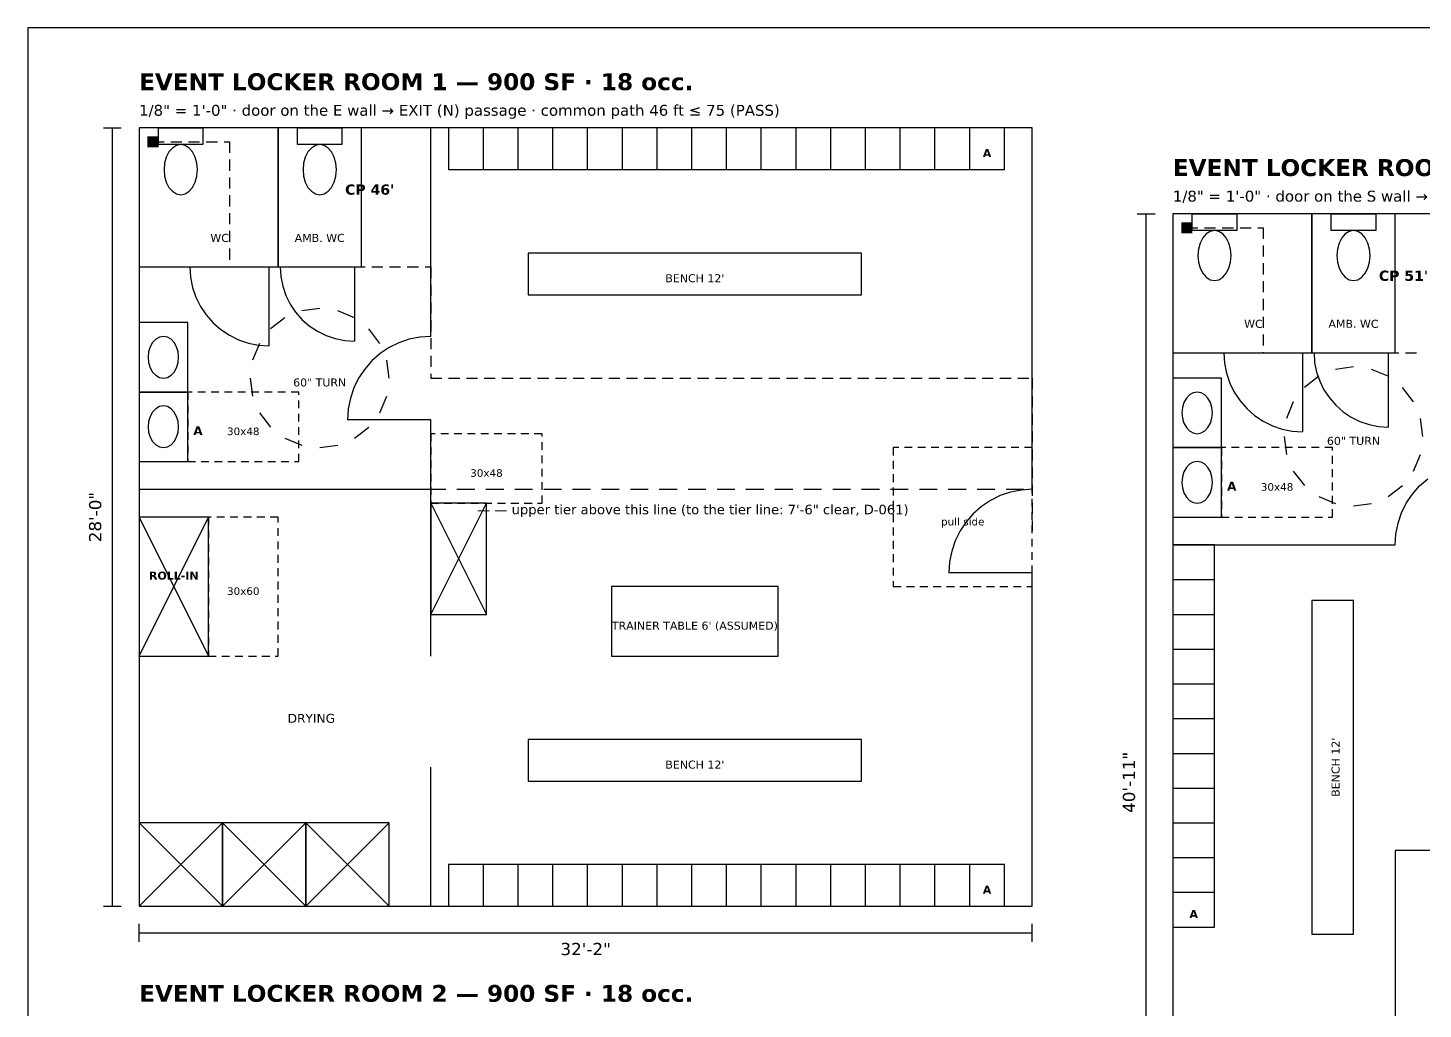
# Model space of a CAD drawing. Header units: inches. Extents: x 0.5 to 16.5, y 0.5 to 10.5.
# Drawn here: x 0.5 to 6.78, y 6.09 to 10.5 of the extents above; entities that cross this region are included whole.
import ezdxf
from ezdxf.enums import TextEntityAlignment as Align

# ---------------------------------------------------------------- set-up
doc = ezdxf.new("R2010")
doc.units = ezdxf.units.IN
doc.header["$MEASUREMENT"] = 0
for name, color, linetype in [('A-ANNO-DIMS', 7, 'Continuous'), ('A-ANNO-TEXT', 7, 'Continuous'), ('A-CLER-ADA', 7, 'Continuous'), ('A-DOOR', 7, 'Continuous'), ('A-WALL', 7, 'Continuous'), ('A-WALL-PRTN', 7, 'Continuous'), ('G-ANNO-TTLB', 7, 'Continuous'), ('LS-CPTH', 7, 'Continuous'), ('P-FIXT', 7, 'Continuous')]:
    doc.layers.add(name, color=color, linetype=linetype)
doc.styles.add('KS-BOLD', font='DejaVuSans-Bold.ttf')
doc.styles.add('KS-REG', font='DejaVuSans.ttf')

msp = doc.modelspace()

# ---------------------------------------------------------------- hatches: boundary and pattern name
at = {"layer": 'LS-CPTH', "true_color": 0x000000}
for points in [[(1.0375, 9.9625), (1.0875, 9.9625), (1.0875, 10.0125), (1.0375, 10.0125)], [(5.6875, 9.5762), (5.7375, 9.5762), (5.7375, 9.6263), (5.6875, 9.6263)]]:
    msp.add_hatch(color=7, dxfattribs=at).paths.add_polyline_path(points)

# ---------------------------------------------------------------- linework, layer by layer
at = {"layer": 'A-ANNO-DIMS'}
for p, q in [((0.84, 10.05), (0.92, 10.05)), ((0.88, 6.55), (0.88, 10.05)), ((5.49, 9.6638), (5.57, 9.6638)), ((5.53, 4.55), (5.53, 9.6638)), ((0.84, 6.55), (0.92, 6.55)), ((1, 6.39), (1, 6.47)), ((5.0175, 6.39), (5.0175, 6.47)), ((1, 6.43), (5.0175, 6.43))]:
    msp.add_line(p, q, dxfattribs=at)
at = {"layer": 'A-ANNO-TEXT'}
for p, q in [((1, 8.425), (1.08, 8.425)), ((1.13, 8.425), (1.21, 8.425)), ((1.26, 8.425), (1.34, 8.425)), ((1.39, 8.425), (1.47, 8.425)), ((1.52, 8.425), (1.6, 8.425)), ((1.65, 8.425), (1.73, 8.425)), ((1.78, 8.425), (1.86, 8.425)), ((1.91, 8.425), (1.99, 8.425)), ((2.04, 8.425), (2.12, 8.425)), ((2.17, 8.425), (2.25, 8.425)), ((2.3, 8.425), (2.38, 8.425)), ((2.43, 8.425), (2.51, 8.425)), ((2.56, 8.425), (2.64, 8.425)), ((2.69, 8.425), (2.77, 8.425)), ((2.82, 8.425), (2.9, 8.425)), ((2.95, 8.425), (3.03, 8.425)), ((3.08, 8.425), (3.16, 8.425)), ((3.21, 8.425), (3.29, 8.425)), ((3.34, 8.425), (3.42, 8.425)), ((3.47, 8.425), (3.55, 8.425)), ((3.6, 8.425), (3.68, 8.425)), ((3.73, 8.425), (3.81, 8.425)), ((3.86, 8.425), (3.94, 8.425)), ((3.99, 8.425), (4.07, 8.425)), ((4.12, 8.425), (4.2, 8.425)), ((4.25, 8.425), (4.33, 8.425)), ((4.38, 8.425), (4.46, 8.425)), ((4.51, 8.425), (4.59, 8.425)), ((4.64, 8.425), (4.72, 8.425)), ((4.77, 8.425), (4.85, 8.425)), ((4.9, 8.425), (4.98, 8.425))]:
    msp.add_line(p, q, dxfattribs=at)
at = {"layer": 'A-CLER-ADA'}
for p, q in [((1.8125, 9.2375), (1.7316, 9.2269)), ((1.9688, 9.1956), (1.8934, 9.2269)), ((1.6562, 9.1956), (1.5915, 9.146)), ((2.0831, 9.0813), (2.0335, 9.146)), ((1.5419, 9.0813), (1.5106, 9.0059)), ((2.125, 8.925), (2.1144, 9.0059)), ((6.4625, 8.975), (6.3816, 8.9644)), ((1.5, 8.925), (1.5106, 8.8441)), ((6.3063, 8.9331), (6.2415, 8.8835)), ((6.6188, 8.9331), (6.5434, 8.9644)), ((1.2387, 8.8625), (1.2188, 8.8625)), ((1.2188, 8.8625), (1.2188, 8.8275)), ((1.2987, 8.8625), (1.2637, 8.8625)), ((1.3587, 8.8625), (1.3237, 8.8625)), ((1.4187, 8.8625), (1.3838, 8.8625)), ((1.4788, 8.8625), (1.4438, 8.8625)), ((1.5388, 8.8625), (1.5037, 8.8625)), ((1.5987, 8.8625), (1.5637, 8.8625)), ((1.6587, 8.8625), (1.6238, 8.8625)), ((1.7188, 8.8625), (1.6838, 8.8625)), ((1.7188, 8.85), (1.7188, 8.8625)), ((6.7331, 8.8187), (6.6835, 8.8835)), ((1.2188, 8.8025), (1.2188, 8.7675)), ((1.7188, 8.79), (1.7188, 8.825)), ((2.0831, 8.7688), (2.1144, 8.8441)), ((6.1919, 8.8187), (6.1606, 8.7434)), ((1.2188, 8.7425), (1.2188, 8.7075)), ((1.5419, 8.7688), (1.5915, 8.704)), ((1.7188, 8.73), (1.7188, 8.765)), ((6.775, 8.6625), (6.7644, 8.7434)), ((1.2188, 8.6825), (1.2188, 8.6475)), ((1.7188, 8.67), (1.7188, 8.705)), ((1.9688, 8.6544), (2.0335, 8.704)), ((2.3325, 8.675), (2.3125, 8.675)), ((2.3125, 8.675), (2.3125, 8.64)), ((2.3925, 8.675), (2.3575, 8.675)), ((2.4525, 8.675), (2.4175, 8.675)), ((2.5125, 8.675), (2.4775, 8.675)), ((2.5725, 8.675), (2.5375, 8.675)), ((2.6325, 8.675), (2.5975, 8.675)), ((2.6925, 8.675), (2.6575, 8.675)), ((2.7525, 8.675), (2.7175, 8.675)), ((2.8125, 8.675), (2.7775, 8.675)), ((2.8125, 8.6625), (2.8125, 8.675)), ((6.15, 8.6625), (6.1606, 8.5816)), ((1.2188, 8.6225), (1.2188, 8.5875)), ((1.6562, 8.6544), (1.7316, 8.6231)), ((1.7188, 8.61), (1.7188, 8.645)), ((1.8125, 8.6125), (1.8934, 8.6231)), ((2.3125, 8.615), (2.3125, 8.58)), ((2.8125, 8.6025), (2.8125, 8.6375)), ((4.4175, 8.6125), (4.3925, 8.6125)), ((4.3925, 8.6125), (4.3925, 8.5775)), ((4.4775, 8.6125), (4.4425, 8.6125)), ((4.5375, 8.6125), (4.5025, 8.6125)), ((4.5975, 8.6125), (4.5625, 8.6125)), ((4.6575, 8.6125), (4.6225, 8.6125)), ((4.7175, 8.6125), (4.6825, 8.6125)), ((4.7775, 8.6125), (4.7425, 8.6125)), ((4.8375, 8.6125), (4.8025, 8.6125)), ((4.8975, 8.6125), (4.8625, 8.6125)), ((4.9575, 8.6125), (4.9225, 8.6125)), ((5.0175, 8.6125), (4.9825, 8.6125)), ((5.0175, 8.5875), (5.0175, 8.6125)), ((5.8887, 8.6125), (5.8688, 8.6125)), ((5.8688, 8.6125), (5.8688, 8.5775)), ((5.9488, 8.6125), (5.9138, 8.6125)), ((6.0088, 8.6125), (5.9737, 8.6125)), ((6.0688, 8.6125), (6.0338, 8.6125)), ((6.1288, 8.6125), (6.0938, 8.6125)), ((6.1888, 8.6125), (6.1538, 8.6125)), ((6.2488, 8.6125), (6.2138, 8.6125)), ((6.3088, 8.6125), (6.2738, 8.6125)), ((6.3688, 8.6125), (6.3338, 8.6125)), ((6.3688, 8.6), (6.3688, 8.6125)), ((1.2188, 8.5625), (1.2188, 8.55)), ((1.2188, 8.55), (1.2537, 8.55)), ((1.2788, 8.55), (1.3137, 8.55)), ((1.3388, 8.55), (1.3738, 8.55)), ((1.3987, 8.55), (1.4338, 8.55)), ((1.4587, 8.55), (1.4937, 8.55)), ((1.5188, 8.55), (1.5537, 8.55)), ((1.5788, 8.55), (1.6138, 8.55)), ((1.6388, 8.55), (1.6738, 8.55)), ((1.6988, 8.55), (1.7188, 8.55)), ((1.7188, 8.55), (1.7188, 8.585)), ((2.3125, 8.555), (2.3125, 8.52)), ((2.8125, 8.5425), (2.8125, 8.5775)), ((4.3925, 8.5525), (4.3925, 8.5175)), ((5.0175, 8.5275), (5.0175, 8.5625)), ((5.8688, 8.5525), (5.8688, 8.5175)), ((6.3688, 8.54), (6.3688, 8.575)), ((6.7331, 8.5062), (6.7644, 8.5816)), ((2.3125, 8.495), (2.3125, 8.46)), ((2.8125, 8.4825), (2.8125, 8.5175)), ((4.3925, 8.4925), (4.3925, 8.4575)), ((5.0175, 8.4675), (5.0175, 8.5025)), ((5.8688, 8.4925), (5.8688, 8.4575)), ((6.1919, 8.5062), (6.2415, 8.4415)), ((6.3688, 8.48), (6.3688, 8.515)), ((2.3125, 8.435), (2.3125, 8.4)), ((2.8125, 8.4225), (2.8125, 8.4575)), ((4.3925, 8.4325), (4.3925, 8.3975)), ((5.0175, 8.4075), (5.0175, 8.4425)), ((5.8688, 8.4325), (5.8688, 8.3975)), ((6.3688, 8.42), (6.3688, 8.455)), ((6.6188, 8.3919), (6.6835, 8.4415)), ((2.3125, 8.375), (2.3125, 8.3625)), ((2.3125, 8.3625), (2.3475, 8.3625)), ((2.3725, 8.3625), (2.4075, 8.3625)), ((2.4325, 8.3625), (2.4675, 8.3625)), ((2.4925, 8.3625), (2.5275, 8.3625)), ((2.5525, 8.3625), (2.5875, 8.3625)), ((2.6125, 8.3625), (2.6475, 8.3625)), ((2.6725, 8.3625), (2.7075, 8.3625)), ((2.7325, 8.3625), (2.7675, 8.3625)), ((2.7925, 8.3625), (2.8125, 8.3625)), ((2.8125, 8.3625), (2.8125, 8.3975)), ((4.3925, 8.3725), (4.3925, 8.3375)), ((5.0175, 8.3475), (5.0175, 8.3825)), ((5.8688, 8.3725), (5.8688, 8.3375)), ((6.3063, 8.3919), (6.3816, 8.3606)), ((6.3688, 8.36), (6.3688, 8.395)), ((6.4625, 8.35), (6.5434, 8.3606)), ((1.325, 8.3), (1.3125, 8.3)), ((1.3125, 8.3), (1.3125, 8.265)), ((1.385, 8.3), (1.35, 8.3)), ((1.445, 8.3), (1.41, 8.3)), ((1.505, 8.3), (1.47, 8.3)), ((1.565, 8.3), (1.53, 8.3)), ((1.625, 8.3), (1.59, 8.3)), ((1.625, 8.275), (1.625, 8.3)), ((4.3925, 8.3125), (4.3925, 8.2775)), ((5.0175, 8.2875), (5.0175, 8.3225)), ((5.8688, 8.3125), (5.8688, 8.3)), ((5.8688, 8.3), (5.9038, 8.3)), ((5.9287, 8.3), (5.9638, 8.3)), ((5.9888, 8.3), (6.0238, 8.3)), ((6.0488, 8.3), (6.0838, 8.3)), ((6.1088, 8.3), (6.1438, 8.3)), ((6.1688, 8.3), (6.2038, 8.3)), ((6.2288, 8.3), (6.2638, 8.3)), ((6.2888, 8.3), (6.3238, 8.3)), ((6.3488, 8.3), (6.3688, 8.3)), ((6.3688, 8.3), (6.3688, 8.335)), ((1.3125, 8.24), (1.3125, 8.205)), ((1.625, 8.215), (1.625, 8.25)), ((4.3925, 8.2525), (4.3925, 8.2175)), ((5.0175, 8.2275), (5.0175, 8.2625)), ((1.3125, 8.18), (1.3125, 8.145)), ((1.625, 8.155), (1.625, 8.19)), ((4.3925, 8.1925), (4.3925, 8.1575)), ((5.0175, 8.1675), (5.0175, 8.2025)), ((1.3125, 8.12), (1.3125, 8.085)), ((1.625, 8.095), (1.625, 8.13)), ((4.3925, 8.1325), (4.3925, 8.0975)), ((5.0175, 8.1075), (5.0175, 8.1425)), ((1.3125, 8.06), (1.3125, 8.025)), ((1.625, 8.035), (1.625, 8.07)), ((4.3925, 8.0725), (4.3925, 8.0375)), ((5.0175, 8.0475), (5.0175, 8.0825)), ((1.3125, 8), (1.3125, 7.965)), ((1.625, 7.975), (1.625, 8.01)), ((4.3925, 8.0125), (4.3925, 7.9875)), ((4.3925, 7.9875), (4.4275, 7.9875)), ((4.4525, 7.9875), (4.4875, 7.9875)), ((4.5125, 7.9875), (4.5475, 7.9875)), ((4.5725, 7.9875), (4.6075, 7.9875)), ((4.6325, 7.9875), (4.6675, 7.9875)), ((4.6925, 7.9875), (4.7275, 7.9875)), ((4.7525, 7.9875), (4.7875, 7.9875)), ((4.8125, 7.9875), (4.8475, 7.9875)), ((4.8725, 7.9875), (4.9075, 7.9875)), ((4.9325, 7.9875), (4.9675, 7.9875)), ((4.9925, 7.9875), (5.0175, 7.9875)), ((5.0175, 7.9875), (5.0175, 8.0225)), ((1.3125, 7.94), (1.3125, 7.905)), ((1.625, 7.915), (1.625, 7.95)), ((1.3125, 7.88), (1.3125, 7.845)), ((1.625, 7.855), (1.625, 7.89)), ((1.3125, 7.82), (1.3125, 7.785)), ((1.625, 7.795), (1.625, 7.83)), ((1.3125, 7.76), (1.3125, 7.725)), ((1.625, 7.735), (1.625, 7.77)), ((1.3125, 7.7), (1.3125, 7.675)), ((1.3125, 7.675), (1.3475, 7.675)), ((1.3725, 7.675), (1.4075, 7.675)), ((1.4325, 7.675), (1.4675, 7.675)), ((1.4925, 7.675), (1.5275, 7.675)), ((1.5525, 7.675), (1.5875, 7.675)), ((1.6125, 7.675), (1.625, 7.675)), ((1.625, 7.675), (1.625, 7.71))]:
    msp.add_line(p, q, dxfattribs=at)
at = {"layer": 'A-DOOR'}
for p, q in [((1.2288, 9.425), (1.2318, 9.3787)), ((1.5837, 9.425), (1.5837, 9.07)), ((1.635, 9.425), (1.6379, 9.3814)), ((1.9688, 9.425), (1.9688, 9.0912)), ((1.2318, 9.3787), (1.2408, 9.3331)), ((1.6379, 9.3814), (1.6464, 9.3386)), ((1.2408, 9.3331), (1.2558, 9.2891)), ((1.2558, 9.2891), (1.2763, 9.2475)), ((1.6464, 9.3386), (1.6604, 9.2973)), ((1.6604, 9.2973), (1.6797, 9.2581)), ((1.2763, 9.2475), (1.3021, 9.2089)), ((1.6797, 9.2581), (1.704, 9.2218)), ((1.3021, 9.2089), (1.3327, 9.174)), ((1.3327, 9.174), (1.3676, 9.1434)), ((1.704, 9.2218), (1.7328, 9.189)), ((1.7328, 9.189), (1.7656, 9.1602)), ((1.3676, 9.1434), (1.4062, 9.1176)), ((1.4062, 9.1176), (1.4479, 9.097)), ((1.7656, 9.1602), (1.8019, 9.136)), ((1.8019, 9.136), (1.841, 9.1167)), ((1.841, 9.1167), (1.8824, 9.1026)), ((1.8824, 9.1026), (1.9252, 9.0941)), ((2.2154, 9.0997), (2.169, 9.084)), ((2.2636, 9.1093), (2.2154, 9.0997)), ((2.3125, 9.1125), (2.2636, 9.1093)), ((1.4479, 9.097), (1.4919, 9.0821)), ((1.4919, 9.0821), (1.5374, 9.073)), ((1.5374, 9.073), (1.5837, 9.07)), ((1.9252, 9.0941), (1.9688, 9.0912)), ((2.125, 9.0623), (2.0842, 9.035)), ((2.169, 9.084), (2.125, 9.0623)), ((5.8788, 9.0388), (5.8818, 8.9924)), ((6.2338, 9.0388), (6.2338, 8.6837)), ((6.285, 9.0388), (6.2879, 8.9952)), ((6.6188, 9.0388), (6.6188, 8.705)), ((2.0473, 9.0027), (2.015, 8.9658)), ((2.0842, 9.035), (2.0473, 9.0027)), ((5.8818, 8.9924), (5.8908, 8.9469)), ((6.2879, 8.9952), (6.2964, 8.9524)), ((1.9877, 8.925), (1.966, 8.881)), ((2.015, 8.9658), (1.9877, 8.925)), ((5.8908, 8.9469), (5.9058, 8.9029)), ((6.2964, 8.9524), (6.3104, 8.911)), ((1.966, 8.881), (1.9503, 8.8346)), ((5.9058, 8.9029), (5.9263, 8.8612)), ((5.9263, 8.8612), (5.9521, 8.8226)), ((6.3104, 8.911), (6.3297, 8.8719)), ((6.3297, 8.8719), (6.354, 8.8356)), ((1.9407, 8.7864), (1.9375, 8.7375)), ((1.9503, 8.8346), (1.9407, 8.7864)), ((5.9521, 8.8226), (5.9827, 8.7877)), ((5.9827, 8.7877), (6.0176, 8.7571)), ((6.354, 8.8356), (6.3828, 8.8028)), ((6.3828, 8.8028), (6.4156, 8.774)), ((2.3125, 8.7375), (1.9375, 8.7375)), ((6.0176, 8.7571), (6.0563, 8.7313)), ((6.0563, 8.7313), (6.0979, 8.7108)), ((6.4156, 8.774), (6.4519, 8.7497)), ((6.4519, 8.7497), (6.491, 8.7304)), ((6.491, 8.7304), (6.5324, 8.7164)), ((6.0979, 8.7108), (6.1419, 8.6958)), ((6.1419, 8.6958), (6.1874, 8.6868)), ((6.1874, 8.6868), (6.2338, 8.6837)), ((6.5324, 8.7164), (6.5752, 8.7079)), ((6.5752, 8.7079), (6.6188, 8.705)), ((6.7598, 8.4402), (6.7967, 8.4725)), ((4.9204, 8.4122), (4.874, 8.3965)), ((4.9686, 8.4218), (4.9204, 8.4122)), ((5.0175, 8.425), (4.9686, 8.4218)), ((6.7275, 8.4033), (6.7598, 8.4402)), ((4.7892, 8.3475), (4.7523, 8.3152)), ((4.83, 8.3748), (4.7892, 8.3475)), ((4.874, 8.3965), (4.83, 8.3748)), ((6.6785, 8.3185), (6.7002, 8.3625)), ((6.7002, 8.3625), (6.7275, 8.4033)), ((4.7523, 8.3152), (4.72, 8.2783)), ((6.6628, 8.2721), (6.6785, 8.3185)), ((4.6927, 8.2375), (4.671, 8.1935)), ((4.72, 8.2783), (4.6927, 8.2375)), ((6.65, 8.175), (6.6532, 8.2239)), ((6.6532, 8.2239), (6.6628, 8.2721)), ((4.671, 8.1935), (4.6553, 8.1471)), ((4.6457, 8.0989), (4.6425, 8.05)), ((4.6553, 8.1471), (4.6457, 8.0989)), ((5.0175, 8.05), (4.6425, 8.05))]:
    msp.add_line(p, q, dxfattribs=at)
at = {"layer": 'A-WALL'}
for p, q in [((5.0175, 10.05), (1, 10.05)), ((1, 10.05), (1, 6.55)), ((5.0175, 8.425), (5.0175, 10.05)), ((8.4, 9.6638), (5.65, 9.6638)), ((5.65, 9.6638), (5.65, 4.55)), ((5.0175, 6.55), (5.0175, 8.05)), ((1, 6.55), (5.0175, 6.55))]:
    msp.add_line(p, q, dxfattribs=at)
at = {"layer": 'A-WALL-PRTN'}
for p, q in [((1.625, 10.05), (1, 10.05)), ((1, 10.05), (1, 9.425)), ((1.625, 9.425), (1.625, 10.05)), ((1.625, 9.425), (1.625, 10.05)), ((2, 10.05), (1.625, 10.05)), ((1.625, 10.05), (1.625, 9.425)), ((2, 9.425), (2, 10.05)), ((2, 9.425), (2, 10.05)), ((2.3125, 9.1125), (2.3125, 10.05)), ((6.275, 9.6638), (5.65, 9.6638)), ((5.65, 9.6638), (5.65, 9.0388)), ((6.275, 9.0388), (6.275, 9.6638)), ((6.275, 9.0388), (6.275, 9.6638)), ((6.65, 9.6638), (6.275, 9.6638)), ((6.275, 9.6638), (6.275, 9.0388)), ((6.65, 9.0388), (6.65, 9.6638)), ((6.65, 9.0388), (6.65, 9.6638)), ((1, 9.425), (1.2288, 9.425)), ((1, 9.425), (1.625, 9.425)), ((1.5837, 9.425), (1.635, 9.425)), ((1.625, 9.425), (2, 9.425)), ((1.9688, 9.425), (2, 9.425)), ((5.65, 9.0388), (5.8788, 9.0388)), ((5.65, 9.0388), (6.275, 9.0388)), ((6.2338, 9.0388), (6.285, 9.0388)), ((6.275, 9.0388), (6.65, 9.0388)), ((6.6188, 9.0388), (6.65, 9.0388)), ((2.3125, 7.675), (2.3125, 8.7375)), ((1, 8.425), (2.3125, 8.425)), ((5.65, 8.175), (6.65, 8.175)), ((2.3125, 6.55), (2.3125, 7.175))]:
    msp.add_line(p, q, dxfattribs=at)
at = {"layer": 'G-ANNO-TTLB'}
msp.add_lwpolyline([(0.5, 0.5), (16.5, 0.5), (16.5, 10.5), (0.5, 10.5)], close=True, dxfattribs=at)
at = {"layer": 'LS-CPTH'}
for p, q in [((1.0625, 9.9875), (1.1125, 9.9875)), ((1.1425, 9.9875), (1.1925, 9.9875)), ((1.2225, 9.9875), (1.2725, 9.9875)), ((1.3025, 9.9875), (1.3525, 9.9875)), ((1.3825, 9.9875), (1.4062, 9.9875)), ((1.4062, 9.9875), (1.4062, 9.9375)), ((1.4062, 9.9075), (1.4062, 9.8575)), ((1.4062, 9.8275), (1.4062, 9.7775)), ((1.4062, 9.7475), (1.4062, 9.6975)), ((1.4062, 9.6675), (1.4062, 9.6175)), ((1.4062, 9.5875), (1.4062, 9.5375)), ((5.7125, 9.6013), (5.7625, 9.6013)), ((5.7925, 9.6013), (5.8425, 9.6013)), ((5.8725, 9.6013), (5.9225, 9.6013)), ((5.9525, 9.6013), (6.0025, 9.6013)), ((6.0325, 9.6013), (6.0563, 9.6013)), ((6.0563, 9.6013), (6.0563, 9.5512)), ((1.4062, 9.5075), (1.4062, 9.4575)), ((6.0563, 9.5213), (6.0563, 9.4712)), ((1.4062, 9.4275), (1.4062, 9.425)), ((1.4062, 9.425), (1.4563, 9.425)), ((1.4863, 9.425), (1.5362, 9.425)), ((1.5662, 9.425), (1.6162, 9.425)), ((1.6462, 9.425), (1.6963, 9.425)), ((1.7263, 9.425), (1.7763, 9.425)), ((1.8062, 9.425), (1.8562, 9.425)), ((1.8862, 9.425), (1.9363, 9.425)), ((1.9663, 9.425), (2.0163, 9.425)), ((2.0463, 9.425), (2.0963, 9.425)), ((2.1263, 9.425), (2.1763, 9.425)), ((2.2063, 9.425), (2.2563, 9.425)), ((2.2863, 9.425), (2.3125, 9.425)), ((2.3125, 9.425), (2.3125, 9.375)), ((6.0563, 9.4413), (6.0563, 9.3912)), ((6.0563, 9.3613), (6.0563, 9.3113)), ((2.3125, 9.345), (2.3125, 9.295)), ((2.3125, 9.265), (2.3125, 9.215)), ((6.0563, 9.2812), (6.0563, 9.2313)), ((2.3125, 9.185), (2.3125, 9.135)), ((6.0563, 9.2012), (6.0563, 9.1512)), ((2.3125, 9.105), (2.3125, 9.055)), ((6.0563, 9.1212), (6.0563, 9.0713)), ((6.0563, 9.0412), (6.0563, 9.0388)), ((6.0563, 9.0388), (6.1063, 9.0388)), ((6.1363, 9.0388), (6.1863, 9.0388)), ((6.2163, 9.0388), (6.2663, 9.0388)), ((6.2963, 9.0388), (6.3463, 9.0388)), ((6.3763, 9.0388), (6.4263, 9.0388)), ((6.4562, 9.0388), (6.5063, 9.0388)), ((6.5363, 9.0388), (6.5863, 9.0388)), ((6.6163, 9.0388), (6.6663, 9.0388)), ((6.6963, 9.0388), (6.7463, 9.0388)), ((2.3125, 9.025), (2.3125, 8.975)), ((2.3125, 8.945), (2.3125, 8.925)), ((2.3125, 8.925), (2.3625, 8.925)), ((2.3925, 8.925), (2.4425, 8.925)), ((2.4725, 8.925), (2.5225, 8.925)), ((2.5525, 8.925), (2.6025, 8.925)), ((2.6325, 8.925), (2.6825, 8.925)), ((2.7125, 8.925), (2.7625, 8.925)), ((2.7925, 8.925), (2.8425, 8.925)), ((2.8725, 8.925), (2.9225, 8.925)), ((2.9525, 8.925), (3.0025, 8.925)), ((3.0325, 8.925), (3.0825, 8.925)), ((3.1125, 8.925), (3.1625, 8.925)), ((3.1925, 8.925), (3.2425, 8.925)), ((3.2725, 8.925), (3.3225, 8.925)), ((3.3525, 8.925), (3.4025, 8.925)), ((3.4325, 8.925), (3.4825, 8.925)), ((3.5125, 8.925), (3.5625, 8.925)), ((3.5925, 8.925), (3.6425, 8.925)), ((3.6725, 8.925), (3.7225, 8.925)), ((3.7525, 8.925), (3.8025, 8.925)), ((3.8325, 8.925), (3.8825, 8.925)), ((3.9125, 8.925), (3.9625, 8.925)), ((3.9925, 8.925), (4.0425, 8.925)), ((4.0725, 8.925), (4.1225, 8.925)), ((4.1525, 8.925), (4.2025, 8.925)), ((4.2325, 8.925), (4.2825, 8.925)), ((4.3125, 8.925), (4.3625, 8.925)), ((4.3925, 8.925), (4.4425, 8.925)), ((4.4725, 8.925), (4.5225, 8.925)), ((4.5525, 8.925), (4.6025, 8.925)), ((4.6325, 8.925), (4.6825, 8.925)), ((4.7125, 8.925), (4.7625, 8.925)), ((4.7925, 8.925), (4.8425, 8.925)), ((4.8725, 8.925), (4.9225, 8.925)), ((4.9525, 8.925), (5.0025, 8.925)), ((5.0175, 8.925), (5.0175, 8.875)), ((5.0175, 8.845), (5.0175, 8.795)), ((5.0175, 8.765), (5.0175, 8.715)), ((5.0175, 8.685), (5.0175, 8.635)), ((5.0175, 8.605), (5.0175, 8.555)), ((5.0175, 8.525), (5.0175, 8.475)), ((5.0175, 8.445), (5.0175, 8.395)), ((5.0175, 8.365), (5.0175, 8.315)), ((5.0175, 8.285), (5.0175, 8.2375))]:
    msp.add_line(p, q, dxfattribs=at)
at = {"layer": 'P-FIXT'}
for p, q in [((4.8925, 10.05), (2.3925, 10.05)), ((2.3925, 10.05), (2.3925, 9.8625)), ((2.5488, 9.8625), (2.5488, 10.05)), ((2.705, 9.8625), (2.705, 10.05)), ((2.8613, 9.8625), (2.8613, 10.05)), ((3.0175, 9.8625), (3.0175, 10.05)), ((3.1738, 9.8625), (3.1738, 10.05)), ((3.33, 9.8625), (3.33, 10.05)), ((3.4863, 9.8625), (3.4863, 10.05)), ((3.6425, 9.8625), (3.6425, 10.05)), ((3.7988, 9.8625), (3.7988, 10.05)), ((3.955, 9.8625), (3.955, 10.05)), ((4.1113, 9.8625), (4.1113, 10.05)), ((4.2675, 9.8625), (4.2675, 10.05)), ((4.4238, 9.8625), (4.4238, 10.05)), ((4.58, 9.8625), (4.58, 10.05)), ((4.7363, 9.8625), (4.7363, 10.05)), ((4.8925, 9.8625), (4.8925, 10.05)), ((1.1225, 9.9187), (1.1151, 9.8916)), ((1.1345, 9.942), (1.1225, 9.9187)), ((1.15, 9.9599), (1.1345, 9.942)), ((1.1681, 9.9712), (1.15, 9.9599)), ((1.1875, 9.975), (1.1681, 9.9712)), ((1.2069, 9.9712), (1.1875, 9.975)), ((1.225, 9.9599), (1.2069, 9.9712)), ((1.2405, 9.942), (1.225, 9.9599)), ((1.2525, 9.9187), (1.2405, 9.942)), ((1.2599, 9.8916), (1.2525, 9.9187)), ((1.7475, 9.9187), (1.7401, 9.8916)), ((1.7595, 9.942), (1.7475, 9.9187)), ((1.775, 9.9599), (1.7595, 9.942)), ((1.7931, 9.9712), (1.775, 9.9599)), ((1.8125, 9.975), (1.7931, 9.9712)), ((1.8319, 9.9712), (1.8125, 9.975)), ((1.85, 9.9599), (1.8319, 9.9712)), ((1.8655, 9.942), (1.85, 9.9599)), ((1.8775, 9.9187), (1.8655, 9.942)), ((1.8849, 9.8916), (1.8775, 9.9187)), ((1.1151, 9.8916), (1.1125, 9.8625)), ((1.1125, 9.8625), (1.1151, 9.8334)), ((1.2625, 9.8625), (1.2599, 9.8916)), ((1.2599, 9.8334), (1.2625, 9.8625)), ((1.7401, 9.8916), (1.7375, 9.8625)), ((1.7375, 9.8625), (1.7401, 9.8334)), ((1.8875, 9.8625), (1.8849, 9.8916)), ((1.8849, 9.8334), (1.8875, 9.8625)), ((2.3925, 9.8625), (4.8925, 9.8625)), ((1.1151, 9.8334), (1.1225, 9.8063)), ((1.1225, 9.8063), (1.1345, 9.783)), ((1.2405, 9.783), (1.2525, 9.8063)), ((1.2525, 9.8063), (1.2599, 9.8334)), ((1.7401, 9.8334), (1.7475, 9.8063)), ((1.7475, 9.8063), (1.7595, 9.783)), ((1.8655, 9.783), (1.8775, 9.8063)), ((1.8775, 9.8063), (1.8849, 9.8334)), ((1.1345, 9.783), (1.15, 9.7651)), ((1.15, 9.7651), (1.1681, 9.7538)), ((1.1681, 9.7538), (1.1875, 9.75)), ((1.1875, 9.75), (1.2069, 9.7538)), ((1.2069, 9.7538), (1.225, 9.7651)), ((1.225, 9.7651), (1.2405, 9.783)), ((1.7595, 9.783), (1.775, 9.7651)), ((1.775, 9.7651), (1.7931, 9.7538)), ((1.7931, 9.7538), (1.8125, 9.75)), ((1.8125, 9.75), (1.8319, 9.7538)), ((1.8319, 9.7538), (1.85, 9.7651)), ((1.85, 9.7651), (1.8655, 9.783)), ((5.7845, 9.5558), (5.7725, 9.5325)), ((5.8, 9.5737), (5.7845, 9.5558)), ((5.8181, 9.5849), (5.8, 9.5737)), ((5.8375, 9.5887), (5.8181, 9.5849)), ((5.8569, 9.5849), (5.8375, 9.5887)), ((5.875, 9.5737), (5.8569, 9.5849)), ((5.8905, 9.5558), (5.875, 9.5737)), ((5.9025, 9.5325), (5.8905, 9.5558)), ((6.4095, 9.5558), (6.3975, 9.5325)), ((6.425, 9.5737), (6.4095, 9.5558)), ((6.4431, 9.5849), (6.425, 9.5737)), ((6.4625, 9.5887), (6.4431, 9.5849)), ((6.4819, 9.5849), (6.4625, 9.5887)), ((6.5, 9.5737), (6.4819, 9.5849)), ((6.5155, 9.5558), (6.5, 9.5737)), ((6.5275, 9.5325), (6.5155, 9.5558)), ((4.25, 9.4875), (2.75, 9.4875)), ((2.75, 9.4875), (2.75, 9.3)), ((4.25, 9.3), (4.25, 9.4875)), ((5.7651, 9.5054), (5.7625, 9.4763)), ((5.7625, 9.4763), (5.7651, 9.4471)), ((5.7725, 9.5325), (5.7651, 9.5054)), ((5.9099, 9.5054), (5.9025, 9.5325)), ((5.9125, 9.4763), (5.9099, 9.5054)), ((5.9099, 9.4471), (5.9125, 9.4763)), ((6.3901, 9.5054), (6.3875, 9.4763)), ((6.3875, 9.4763), (6.3901, 9.4471)), ((6.3975, 9.5325), (6.3901, 9.5054)), ((6.5349, 9.5054), (6.5275, 9.5325)), ((6.5375, 9.4763), (6.5349, 9.5054)), ((6.5349, 9.4471), (6.5375, 9.4763)), ((5.7651, 9.4471), (5.7725, 9.42)), ((5.7725, 9.42), (5.7845, 9.3967)), ((5.8905, 9.3967), (5.9025, 9.42)), ((5.9025, 9.42), (5.9099, 9.4471)), ((6.3901, 9.4471), (6.3975, 9.42)), ((6.3975, 9.42), (6.4095, 9.3967)), ((6.5155, 9.3967), (6.5275, 9.42)), ((6.5275, 9.42), (6.5349, 9.4471)), ((5.7845, 9.3967), (5.8, 9.3788)), ((5.8, 9.3788), (5.8181, 9.3676)), ((5.8181, 9.3676), (5.8375, 9.3637)), ((5.8375, 9.3637), (5.8569, 9.3676)), ((5.8569, 9.3676), (5.875, 9.3788)), ((5.875, 9.3788), (5.8905, 9.3967)), ((6.4095, 9.3967), (6.425, 9.3788)), ((6.425, 9.3788), (6.4431, 9.3676)), ((6.4431, 9.3676), (6.4625, 9.3637)), ((6.4625, 9.3637), (6.4819, 9.3676)), ((6.4819, 9.3676), (6.5, 9.3788)), ((6.5, 9.3788), (6.5155, 9.3967)), ((2.75, 9.3), (4.25, 9.3)), ((1.2188, 9.175), (1, 9.175)), ((1, 9.175), (1, 8.8625)), ((1.2188, 8.8625), (1.2188, 9.175)), ((1.075, 9.0999), (1.0608, 9.085)), ((1.0916, 9.1093), (1.075, 9.0999)), ((1.1094, 9.1125), (1.0916, 9.1093)), ((1.1272, 9.1093), (1.1094, 9.1125)), ((1.1438, 9.0999), (1.1272, 9.1093)), ((1.158, 9.085), (1.1438, 9.0999)), ((1.043, 9.043), (1.0406, 9.0188)), ((1.0498, 9.0656), (1.043, 9.043)), ((1.0608, 9.085), (1.0498, 9.0656)), ((1.1689, 9.0656), (1.158, 9.085)), ((1.1758, 9.043), (1.1689, 9.0656)), ((1.1781, 9.0188), (1.1758, 9.043)), ((1.0406, 9.0188), (1.043, 8.9945)), ((1.043, 8.9945), (1.0498, 8.9719)), ((1.1689, 8.9719), (1.1758, 8.9945)), ((1.1758, 8.9945), (1.1781, 9.0188)), ((1.0498, 8.9719), (1.0608, 8.9525)), ((1.0608, 8.9525), (1.075, 8.9376)), ((1.075, 8.9376), (1.0916, 8.9282)), ((1.0916, 8.9282), (1.1094, 8.925)), ((1.1094, 8.925), (1.1272, 8.9282)), ((1.1272, 8.9282), (1.1438, 8.9376)), ((1.1438, 8.9376), (1.158, 8.9525)), ((1.158, 8.9525), (1.1689, 8.9719)), ((5.8688, 8.925), (5.65, 8.925)), ((5.65, 8.925), (5.65, 8.6125)), ((5.8688, 8.6125), (5.8688, 8.925)), ((1.2188, 8.8625), (1, 8.8625)), ((1, 8.8625), (1, 8.55)), ((1, 8.8625), (1.2188, 8.8625)), ((1.2188, 8.55), (1.2188, 8.8625)), ((5.725, 8.8499), (5.7108, 8.835)), ((5.7416, 8.8593), (5.725, 8.8499)), ((5.7594, 8.8625), (5.7416, 8.8593)), ((5.7772, 8.8593), (5.7594, 8.8625)), ((5.7938, 8.8499), (5.7772, 8.8593)), ((5.808, 8.835), (5.7938, 8.8499)), ((1.075, 8.7874), (1.0608, 8.7725)), ((1.0916, 8.7968), (1.075, 8.7874)), ((1.1094, 8.8), (1.0916, 8.7968)), ((1.1272, 8.7968), (1.1094, 8.8)), ((1.1438, 8.7874), (1.1272, 8.7968)), ((1.158, 8.7725), (1.1438, 8.7874)), ((5.693, 8.793), (5.6906, 8.7688)), ((5.6998, 8.8156), (5.693, 8.793)), ((5.7108, 8.835), (5.6998, 8.8156)), ((5.8189, 8.8156), (5.808, 8.835)), ((5.8258, 8.793), (5.8189, 8.8156)), ((5.8281, 8.7688), (5.8258, 8.793)), ((1.043, 8.7305), (1.0406, 8.7063)), ((1.0498, 8.7531), (1.043, 8.7305)), ((1.0608, 8.7725), (1.0498, 8.7531)), ((1.1689, 8.7531), (1.158, 8.7725)), ((1.1758, 8.7305), (1.1689, 8.7531)), ((1.1781, 8.7063), (1.1758, 8.7305)), ((5.6906, 8.7688), (5.693, 8.7445)), ((5.693, 8.7445), (5.6998, 8.7219)), ((5.8189, 8.7219), (5.8258, 8.7445)), ((5.8258, 8.7445), (5.8281, 8.7688)), ((1.0406, 8.7063), (1.043, 8.682)), ((1.043, 8.682), (1.0498, 8.6594)), ((1.1689, 8.6594), (1.1758, 8.682)), ((1.1758, 8.682), (1.1781, 8.7063)), ((5.6998, 8.7219), (5.7108, 8.7025)), ((5.7108, 8.7025), (5.725, 8.6876)), ((5.725, 8.6876), (5.7416, 8.6782)), ((5.7416, 8.6782), (5.7594, 8.675)), ((5.7594, 8.675), (5.7772, 8.6782)), ((5.7772, 8.6782), (5.7938, 8.6876)), ((5.7938, 8.6876), (5.808, 8.7025)), ((5.808, 8.7025), (5.8189, 8.7219)), ((1.0498, 8.6594), (1.0608, 8.64)), ((1.0608, 8.64), (1.075, 8.6251)), ((1.075, 8.6251), (1.0916, 8.6157)), ((1.0916, 8.6157), (1.1094, 8.6125)), ((1.1094, 8.6125), (1.1272, 8.6157)), ((1.1272, 8.6157), (1.1438, 8.6251)), ((1.1438, 8.6251), (1.158, 8.64)), ((1.158, 8.64), (1.1689, 8.6594)), ((5.8688, 8.6125), (5.65, 8.6125)), ((5.65, 8.6125), (5.65, 8.3)), ((5.65, 8.6125), (5.8688, 8.6125)), ((5.8688, 8.3), (5.8688, 8.6125)), ((1, 8.55), (1.2188, 8.55)), ((5.725, 8.5374), (5.7108, 8.5225)), ((5.7416, 8.5468), (5.725, 8.5374)), ((5.7594, 8.55), (5.7416, 8.5468)), ((5.7772, 8.5468), (5.7594, 8.55)), ((5.7938, 8.5374), (5.7772, 8.5468)), ((5.808, 8.5225), (5.7938, 8.5374)), ((5.693, 8.4805), (5.6906, 8.4563)), ((5.6998, 8.5031), (5.693, 8.4805)), ((5.7108, 8.5225), (5.6998, 8.5031)), ((5.8189, 8.5031), (5.808, 8.5225)), ((5.8258, 8.4805), (5.8189, 8.5031)), ((5.8281, 8.4563), (5.8258, 8.4805)), ((5.6906, 8.4563), (5.693, 8.432)), ((5.693, 8.432), (5.6998, 8.4094)), ((5.6998, 8.4094), (5.7108, 8.39)), ((5.808, 8.39), (5.8189, 8.4094)), ((5.8189, 8.4094), (5.8258, 8.432)), ((5.8258, 8.432), (5.8281, 8.4563)), ((2.5625, 8.3625), (2.3125, 8.3625)), ((2.3125, 8.3625), (2.3125, 7.8625)), ((2.3125, 7.8625), (2.5625, 8.3625)), ((2.3125, 8.3625), (2.5625, 7.8625)), ((2.5625, 7.8625), (2.5625, 8.3625)), ((5.7108, 8.39), (5.725, 8.3751)), ((5.725, 8.3751), (5.7416, 8.3657)), ((5.7416, 8.3657), (5.7594, 8.3625)), ((5.7594, 8.3625), (5.7772, 8.3657)), ((5.7772, 8.3657), (5.7938, 8.3751)), ((5.7938, 8.3751), (5.808, 8.39)), ((1.3125, 8.3), (1, 8.3)), ((1, 8.3), (1, 7.675)), ((1, 7.675), (1.3125, 8.3)), ((1, 8.3), (1.3125, 7.675)), ((1.3125, 7.675), (1.3125, 8.3)), ((5.65, 8.3), (5.8688, 8.3)), ((5.8375, 8.175), (5.65, 8.175)), ((5.65, 8.175), (5.65, 6.4562)), ((5.8375, 6.4562), (5.8375, 8.175)), ((3.875, 7.9875), (3.125, 7.9875)), ((3.125, 7.9875), (3.125, 7.675)), ((3.875, 7.675), (3.875, 7.9875)), ((5.65, 8.0188), (5.8375, 8.0188)), ((6.4625, 7.925), (6.275, 7.925)), ((6.275, 7.925), (6.275, 6.425)), ((6.4625, 6.425), (6.4625, 7.925)), ((2.3125, 7.8625), (2.5625, 7.8625)), ((5.65, 7.8625), (5.8375, 7.8625)), ((1, 7.675), (1.3125, 7.675)), ((3.125, 7.675), (3.875, 7.675)), ((5.65, 7.7062), (5.8375, 7.7062)), ((5.65, 7.55), (5.8375, 7.55)), ((5.65, 7.3937), (5.8375, 7.3937)), ((4.25, 7.3), (2.75, 7.3)), ((2.75, 7.3), (2.75, 7.1125)), ((4.25, 7.1125), (4.25, 7.3)), ((5.65, 7.2375), (5.8375, 7.2375)), ((2.75, 7.1125), (4.25, 7.1125)), ((5.65, 7.0812), (5.8375, 7.0812)), ((1.375, 6.925), (1, 6.925)), ((1, 6.925), (1, 6.55)), ((1, 6.55), (1.375, 6.925)), ((1, 6.925), (1.375, 6.55)), ((1.375, 6.55), (1.375, 6.925)), ((1.75, 6.925), (1.375, 6.925)), ((1.375, 6.925), (1.375, 6.55)), ((1.375, 6.55), (1.75, 6.925)), ((1.375, 6.925), (1.75, 6.55)), ((1.75, 6.55), (1.75, 6.925)), ((2.125, 6.925), (1.75, 6.925)), ((1.75, 6.925), (1.75, 6.55)), ((1.75, 6.55), (2.125, 6.925)), ((1.75, 6.925), (2.125, 6.55)), ((2.125, 6.55), (2.125, 6.925)), ((5.65, 6.925), (5.8375, 6.925)), ((6.9625, 6.8), (6.65, 6.8)), ((6.65, 6.8), (6.65, 6.05)), ((4.8925, 6.7375), (2.3925, 6.7375)), ((2.3925, 6.7375), (2.3925, 6.55)), ((2.5488, 6.55), (2.5488, 6.7375)), ((2.705, 6.55), (2.705, 6.7375)), ((2.8613, 6.55), (2.8613, 6.7375)), ((3.0175, 6.55), (3.0175, 6.7375)), ((3.1738, 6.55), (3.1738, 6.7375)), ((3.33, 6.55), (3.33, 6.7375)), ((3.4863, 6.55), (3.4863, 6.7375)), ((3.6425, 6.55), (3.6425, 6.7375)), ((3.7988, 6.55), (3.7988, 6.7375)), ((3.955, 6.55), (3.955, 6.7375)), ((4.1113, 6.55), (4.1113, 6.7375)), ((4.2675, 6.55), (4.2675, 6.7375)), ((4.4238, 6.55), (4.4238, 6.7375)), ((4.58, 6.55), (4.58, 6.7375)), ((4.7363, 6.55), (4.7363, 6.7375)), ((4.8925, 6.55), (4.8925, 6.7375)), ((5.65, 6.7687), (5.8375, 6.7687)), ((5.65, 6.6125), (5.8375, 6.6125)), ((1, 6.55), (1.375, 6.55)), ((1.375, 6.55), (1.75, 6.55)), ((1.75, 6.55), (2.125, 6.55)), ((2.3925, 6.55), (4.8925, 6.55)), ((5.65, 6.4562), (5.8375, 6.4562)), ((6.275, 6.425), (6.4625, 6.425))]:
    msp.add_line(p, q, dxfattribs=at)
for points in [[(1.0875, 10.05), (1.2875, 10.05), (1.2875, 9.975), (1.0875, 9.975)], [(1.7125, 10.05), (1.9125, 10.05), (1.9125, 9.975), (1.7125, 9.975)], [(5.7375, 9.6638), (5.9375, 9.6638), (5.9375, 9.5887), (5.7375, 9.5887)], [(6.3625, 9.6638), (6.5625, 9.6638), (6.5625, 9.5887), (6.3625, 9.5887)]]:
    msp.add_lwpolyline(points, close=True, dxfattribs=at)

# ---------------------------------------------------------------- texts
at = {"layer": 'A-ANNO-DIMS', "style": 'KS-REG'}
for s, p in [('28\'-0"', (0.83, 8.3)), ('40\'-11"', (5.48, 7.1069))]:
    msp.add_text(s, height=0.055, rotation=90, dxfattribs=at).set_placement(p, align=Align.CENTER)
msp.add_text('32\'-2"', height=0.055, dxfattribs=at).set_placement((3.0088, 6.33), align=Align.CENTER)
at = {"layer": 'A-ANNO-TEXT'}
for s, height, style, p in [('EVENT LOCKER ROOM 1 — 900 SF · 18 occ.', 0.076, 'KS-BOLD', (1, 10.22)), ('1/8" = 1\'-0" · door on the E wall → EXIT (N) passage · common path 46 ft ≤ 75 (PASS)', 0.049, 'KS-REG', (1, 10.105)), ('EVENT LOCKER ROOM 3 — 900 SF · 18 occ.', 0.076, 'KS-BOLD', (5.65, 9.8338)), ('1/8" = 1\'-0" · door on the S wall → EXIT (E) passage · common path 51 ft ≤ 75 (PASS)', 0.049, 'KS-REG', (5.65, 9.7188)), ('A', 0.04, 'KS-BOLD', (1.2437, 8.6687)), ('A', 0.04, 'KS-BOLD', (5.8938, 8.4187)), ('EVENT LOCKER ROOM 2 — 900 SF · 18 occ.', 0.076, 'KS-BOLD', (1, 6.12))]:
    msp.add_text(s, height=height, dxfattribs=dict(at, style=style)).set_placement(p)
for s, height, style, p in [('A', 0.036, 'KS-BOLD', (4.8144, 9.9187)), ('WC', 0.036, 'KS-REG', (1.3625, 9.5375)), ('AMB. WC', 0.036, 'KS-REG', (1.8125, 9.5375)), ("BENCH 12'", 0.036, 'KS-REG', (3.5, 9.3562)), ('WC', 0.036, 'KS-REG', (6.0125, 9.1512)), ('AMB. WC', 0.036, 'KS-REG', (6.4625, 9.1512)), ('— — upper tier above this line (to the tier line: 7\'-6" clear, D-061)', 0.043, 'KS-REG', (3.4909, 8.3125)), ('ROLL-IN', 0.036, 'KS-BOLD', (1.1562, 8.0188)), ("TRAINER TABLE 6' (ASSUMED)", 0.036, 'KS-REG', (3.5, 7.7937)), ('DRYING', 0.04, 'KS-REG', (1.775, 7.375)), ("BENCH 12'", 0.036, 'KS-REG', (3.5, 7.1688)), ('A', 0.036, 'KS-BOLD', (4.8144, 6.6063)), ('A', 0.036, 'KS-BOLD', (5.7438, 6.4969))]:
    msp.add_text(s, height=height, dxfattribs=dict(at, style=style)).set_placement(p, align=Align.CENTER)
at = {"layer": 'A-ANNO-TEXT', "style": 'KS-REG'}
msp.add_text("BENCH 12'", height=0.036, rotation=90, dxfattribs=at).set_placement((6.4, 7.175), align=Align.CENTER)
at = {"layer": 'A-CLER-ADA', "style": 'KS-REG'}
for s, height, p in [('60" TURN', 0.036, (1.8125, 8.8875)), ('30x48', 0.034, (1.4688, 8.6687)), ('60" TURN', 0.036, (6.4625, 8.625)), ('30x48', 0.034, (2.5625, 8.4812)), ('30x48', 0.034, (6.1188, 8.4187)), ('pull side', 0.034, (4.705, 8.2625)), ('30x60', 0.034, (1.4688, 7.95))]:
    msp.add_text(s, height=height, dxfattribs=at).set_placement(p, align=Align.CENTER)
at = {"layer": 'LS-CPTH', "style": 'KS-BOLD'}
for s, p in [("CP 46'", (2.0375, 9.75)), ("CP 51'", (6.6875, 9.3625))]:
    msp.add_text(s, height=0.046, dxfattribs=at).set_placement(p, align=Align.CENTER)

doc.saveas('drawing.dxf')
